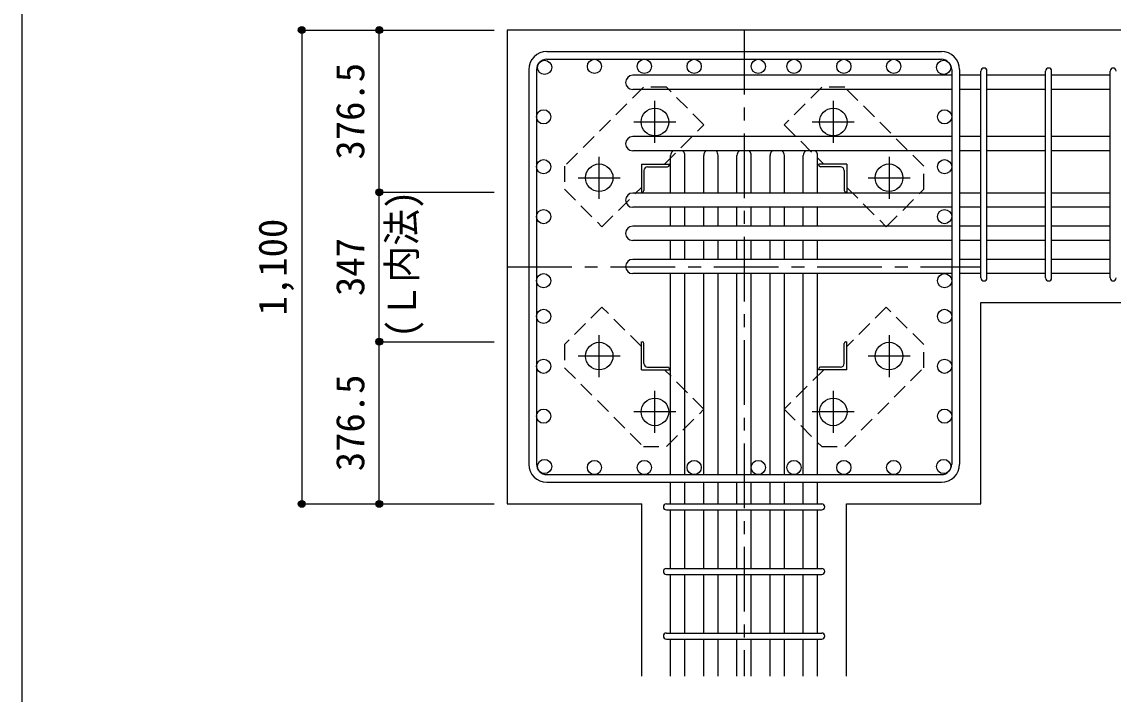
# Model space of a CAD drawing. Units: millimetres at full size, sheet at 1:30. Extents: x -5973 to 5980, y -4195 to 4201.
# Drawn here: x -5973 to -3439, y -2667 to -1106 of the extents above; entities that cross this region are included whole.
import ezdxf
from ezdxf.enums import TextEntityAlignment as Align

# ---------------------------------------------------------------- set-up
doc = ezdxf.new("R2010")
doc.units = ezdxf.units.MM
doc.header["$LTSCALE"] = 30
doc.header["$PDMODE"] = 32
doc.header["$PDSIZE"] = 15
doc.linetypes.add('CHAIN1', pattern=[8, 5, -1, 1, -1])
doc.linetypes.add('DASHED1', pattern=[1.8, 1.2, -0.6])
for name, color, linetype in [('0-1_躯体線', 2, 'Continuous'), ('0-2_アンカー、アングル', 4, 'Continuous'), ('0-3_立上り筋', 3, 'Continuous'), ('0-4_フープ筋', 7, 'Continuous'), ('0-5_基礎梁筋', 7, 'Continuous'), ('0-6_スタラップ筋', 7, 'Continuous'), ('0-7_文字', 4, 'Continuous'), ('0-9_プレート', 4, 'DASHED1'), ('0-D_寸法', 4, 'Continuous'), ('F-0_枠', 6, 'Continuous')]:
    doc.layers.add(name, color=color, linetype=linetype)
doc.styles.add('ＭＳ ゴシック', font='')
doc.styles.get('ＭＳ ゴシック').set_extended_font_data('MS Gothic')

msp = doc.modelspace()

# ---------------------------------------------------------------- linework, layer by layer
at = {"layer": '0-1_躯体線'}
for p, q in [((-3345.8, -1124.89), (-4845.8, -1124.89)), ((-4845.8, -1124.89), (-4845.8, -2224.89)), ((-3745.8, -1757.39), (-3345.8, -1757.39)), ((-3745.8, -2224.89), (-3745.8, -1757.39)), ((-4845.8, -2224.89), (-4533.3, -2224.89)), ((-4533.3, -2624.89), (-4533.3, -2224.89))]:
    msp.add_line(p, q, dxfattribs=at)
msp.add_lwpolyline([(-4058.3, -2624.89), (-4058.3, -2224.89), (-3745.8, -2224.89)], dxfattribs=at)
at = {"layer": '0-2_アンカー、アングル', "linetype": 'CHAIN1'}
for p, q in [((-4502.8, -1387.1), (-4502.8, -1289.59)), ((-4088.8, -1289.6), (-4088.8, -1387.1)), ((-4551.6, -1338.39), (-4454.1, -1338.39)), ((-4137.5, -1338.39), (-4040, -1338.39)), ((-4632.3, -1516.6), (-4632.3, -1419.09)), ((-3959.3, -1419.1), (-3959.3, -1516.6)), ((-4681.1, -1467.89), (-4583.6, -1467.89)), ((-4008, -1467.89), (-3910.5, -1467.89)), ((-4632.3, -1930.69), (-4632.3, -1833.19)), ((-3959.3, -1833.19), (-3959.3, -1930.7)), ((-4583.6, -1881.89), (-4681.1, -1881.89)), ((-3910.5, -1881.89), (-4008, -1881.89)), ((-4502.8, -2060.19), (-4502.8, -1962.69)), ((-4088.8, -1962.69), (-4088.8, -2060.2)), ((-4454.1, -2011.39), (-4551.6, -2011.39)), ((-4040, -2011.39), (-4137.5, -2011.39))]:
    msp.add_line(p, q, dxfattribs=at)
at = {"layer": '0-2_アンカー、アングル'}
for p, q in [((-4534.3, -1436.39), (-4469.3, -1436.39)), ((-4534.3, -1436.39), (-4534.3, -1501.39)), ((-4519.8, -1442.39), (-4473.3, -1442.39)), ((-4469.3, -1436.39), (-4469.3, -1438.39)), ((-4057.3, -1436.39), (-4122.3, -1436.39)), ((-4122.3, -1438.39), (-4122.3, -1436.39)), ((-4071.8, -1442.39), (-4118.3, -1442.39)), ((-4057.3, -1436.39), (-4057.3, -1501.39)), ((-4528.3, -1450.89), (-4528.3, -1497.39)), ((-4063.3, -1450.89), (-4063.3, -1497.39)), ((-4532.3, -1501.39), (-4534.3, -1501.39)), ((-4057.3, -1501.39), (-4059.3, -1501.39)), ((-4534.3, -1848.39), (-4532.3, -1848.39)), ((-4534.3, -1913.39), (-4534.3, -1848.39)), ((-4059.3, -1848.39), (-4057.3, -1848.39)), ((-4057.3, -1913.39), (-4057.3, -1848.39)), ((-4528.3, -1898.89), (-4528.3, -1852.39)), ((-4063.3, -1898.89), (-4063.3, -1852.39)), ((-4534.3, -1913.39), (-4469.3, -1913.39)), ((-4519.8, -1907.39), (-4473.3, -1907.39)), ((-4469.3, -1911.39), (-4469.3, -1913.39)), ((-4122.3, -1913.39), (-4122.3, -1911.39)), ((-4057.3, -1913.39), (-4122.3, -1913.39)), ((-4071.8, -1907.39), (-4118.3, -1907.39))]:
    msp.add_line(p, q, dxfattribs=at)
at = {"layer": '0-2_アンカー、アングル', "color": 3}
for centre in [(-4502.8, -1338.39), (-4088.8, -1338.39), (-4632.3, -1467.89), (-3959.3, -1467.89), (-4632.3, -1881.89), (-3959.3, -1881.89), (-4502.8, -2011.39), (-4088.8, -2011.39)]:
    msp.add_circle(centre, 32, dxfattribs=at)
at = {"layer": '0-2_アンカー、アングル'}
for centre, radius, start, end in [((-4519.8, -1450.89), 8.5, 90, 180), ((-4473.3, -1438.39), 4, 270, 0), ((-4118.3, -1438.39), 4, 180, 270), ((-4071.8, -1450.89), 8.5, 0, 90), ((-4532.3, -1497.39), 4, 270, 0), ((-4059.3, -1497.39), 4, 180, 270), ((-4532.3, -1852.39), 4, 0, 90), ((-4059.3, -1852.39), 4, 90, 180), ((-4519.8, -1898.89), 8.5, 180, 270), ((-4071.8, -1898.89), 8.5, 270, 0), ((-4473.3, -1911.39), 4, 0, 90), ((-4118.3, -1911.39), 4, 90, 180)]:
    msp.add_arc(centre, radius, start, end, dxfattribs=at)
at = {"layer": '0-3_立上り筋'}
for centre in [(-4759.1, -1211.59), (-4643.28, -1209.39), (-4527.45, -1209.39), (-4411.63, -1209.39), (-4262.8, -1209.39), (-4179.97, -1209.39), (-4064.15, -1209.39), (-3948.32, -1209.39), (-3832.5, -1211.59), (-4761.3, -1326.42), (-3830.3, -1326.42), (-4761.3, -1442.24), (-3830.3, -1442.24), (-4761.3, -1558.07), (-3830.3, -1558.07), (-4761.3, -1706.89), (-3830.3, -1706.89), (-4761.3, -1789.72), (-3830.3, -1789.72), (-4761.3, -1905.55), (-3830.3, -1905.55), (-4761.3, -2021.37), (-3830.3, -2021.37), (-4759.1, -2138.2), (-4643.28, -2140.39), (-4527.45, -2140.39), (-4411.63, -2140.39), (-4262.8, -2140.39), (-4179.97, -2140.39), (-4064.15, -2140.39), (-3948.32, -2140.39), (-3832.5, -2138.2)]:
    msp.add_circle(centre, 16.5, dxfattribs=at)
at = {"layer": '0-4_フープ筋'}
for p, q in [((-4753.8, -1174.89), (-3837.8, -1174.89)), ((-4753.8, -1192.89), (-3837.8, -1192.89)), ((-4795.8, -1216.89), (-4795.8, -2132.89)), ((-4777.8, -1216.89), (-4777.8, -2132.89)), ((-3813.8, -1216.89), (-3813.8, -2132.89)), ((-3795.8, -1216.89), (-3795.8, -2132.89)), ((-4753.8, -2156.89), (-3837.8, -2156.89)), ((-4753.8, -2174.89), (-3837.8, -2174.89))]:
    msp.add_line(p, q, dxfattribs=at)
for centre, radius, start, end in [((-4753.8, -1216.89), 42, 90, 180), ((-3837.8, -1216.89), 42, 0, 90), ((-4753.8, -1216.89), 24, 90, 180), ((-3837.8, -1216.89), 24, 0, 90), ((-4753.8, -2132.89), 42, 180, 270), ((-4753.8, -2132.89), 24, 180, 270), ((-3837.8, -2132.89), 42, 270, 0), ((-3837.8, -2132.89), 24, 270, 0)]:
    msp.add_arc(centre, radius, start, end, dxfattribs=at)
at = {"layer": '0-5_基礎梁筋'}
for p, q in [((-3813.8, -1230.09), (-4554.3, -1230.09)), ((-3745.8, -1230.09), (-3795.8, -1230.09)), ((-3595.8, -1230.09), (-3731.8, -1230.09)), ((-3445.8, -1230.09), (-3581.8, -1230.09)), ((-3813.8, -1263.09), (-4554.3, -1263.09)), ((-3745.8, -1263.09), (-3795.8, -1263.09)), ((-3595.8, -1263.09), (-3731.8, -1263.09)), ((-3445.8, -1263.09), (-3581.8, -1263.09)), ((-3813.8, -1372.39), (-4554.3, -1372.39)), ((-3745.8, -1372.39), (-3795.8, -1372.39)), ((-3595.8, -1372.39), (-3731.8, -1372.39)), ((-3445.8, -1372.39), (-3581.8, -1372.39)), ((-3813.8, -1405.39), (-4554.3, -1405.39)), ((-4466.3, -1503.39), (-4466.3, -1416.39)), ((-4433.3, -1503.39), (-4433.3, -1416.39)), ((-4389.3, -1503.39), (-4389.3, -1416.39)), ((-4356.3, -1503.39), (-4356.3, -1416.39)), ((-4312.3, -1503.39), (-4312.3, -1416.39)), ((-4279.3, -1503.39), (-4279.3, -1416.39)), ((-4235.3, -1503.39), (-4235.3, -1416.39)), ((-4202.3, -1503.39), (-4202.3, -1416.39)), ((-4158.3, -1503.39), (-4158.3, -1416.39)), ((-4125.3, -1503.39), (-4125.3, -1416.39)), ((-3745.8, -1405.39), (-3795.8, -1405.39)), ((-3595.8, -1405.39), (-3731.8, -1405.39)), ((-3445.8, -1405.39), (-3581.8, -1405.39)), ((-3813.8, -1503.39), (-4554.3, -1503.39)), ((-3745.8, -1503.39), (-3795.8, -1503.39)), ((-3595.8, -1503.39), (-3731.8, -1503.39)), ((-3445.8, -1503.39), (-3581.8, -1503.39)), ((-3813.8, -1536.39), (-4554.3, -1536.39)), ((-4466.3, -1580.39), (-4466.3, -1536.39)), ((-4433.3, -1580.39), (-4433.3, -1536.39)), ((-4389.3, -1580.39), (-4389.3, -1536.39)), ((-4356.3, -1580.39), (-4356.3, -1536.39)), ((-4312.3, -1580.39), (-4312.3, -1536.39)), ((-4279.3, -1580.39), (-4279.3, -1536.39)), ((-4235.3, -1580.39), (-4235.3, -1536.39)), ((-4202.3, -1580.39), (-4202.3, -1536.39)), ((-4158.3, -1580.39), (-4158.3, -1536.39)), ((-4125.3, -1580.39), (-4125.3, -1536.39)), ((-3745.8, -1536.39), (-3795.8, -1536.39)), ((-3595.8, -1536.39), (-3731.8, -1536.39)), ((-3445.8, -1536.39), (-3581.8, -1536.39)), ((-3813.8, -1580.39), (-4554.3, -1580.39)), ((-3745.8, -1580.39), (-3795.8, -1580.39)), ((-3595.8, -1580.39), (-3731.8, -1580.39)), ((-3445.8, -1580.39), (-3581.8, -1580.39)), ((-3813.8, -1613.39), (-4554.3, -1613.39)), ((-4466.3, -1657.39), (-4466.3, -1613.39)), ((-4433.3, -1657.39), (-4433.3, -1613.39)), ((-4389.3, -1657.39), (-4389.3, -1613.39)), ((-4356.3, -1657.39), (-4356.3, -1613.39)), ((-4312.3, -1657.39), (-4312.3, -1613.39)), ((-4279.3, -1657.39), (-4279.3, -1613.39)), ((-4235.3, -1657.39), (-4235.3, -1613.39)), ((-4202.3, -1657.39), (-4202.3, -1613.39)), ((-4158.3, -1657.39), (-4158.3, -1613.39)), ((-4125.3, -1657.39), (-4125.3, -1613.39)), ((-3745.8, -1613.39), (-3795.8, -1613.39)), ((-3595.8, -1613.39), (-3731.8, -1613.39)), ((-3445.8, -1613.39), (-3581.8, -1613.39)), ((-3813.8, -1657.39), (-4554.3, -1657.39)), ((-3745.8, -1657.39), (-3795.8, -1657.39)), ((-3595.8, -1657.39), (-3731.8, -1657.39)), ((-3445.8, -1657.39), (-3581.8, -1657.39)), ((-3813.8, -1690.39), (-4554.3, -1690.39)), ((-4466.3, -2156.89), (-4466.3, -1690.39)), ((-4433.3, -2156.89), (-4433.3, -1690.39)), ((-4389.3, -2156.89), (-4389.3, -1690.39)), ((-4356.3, -2156.89), (-4356.3, -1690.39)), ((-4312.3, -2156.89), (-4312.3, -1690.39)), ((-4279.3, -2156.89), (-4279.3, -1690.39)), ((-4235.3, -2156.89), (-4235.3, -1690.39)), ((-4202.3, -2156.89), (-4202.3, -1690.39)), ((-4158.3, -2156.89), (-4158.3, -1690.39)), ((-4125.3, -2156.89), (-4125.3, -1690.39)), ((-3745.8, -1690.39), (-3795.8, -1690.39)), ((-3595.8, -1690.39), (-3731.8, -1690.39)), ((-3445.8, -1690.39), (-3581.8, -1690.39)), ((-4466.3, -2224.89), (-4466.3, -2174.89)), ((-4433.3, -2224.89), (-4433.3, -2174.89)), ((-4389.3, -2224.89), (-4389.3, -2174.89)), ((-4356.3, -2224.89), (-4356.3, -2174.89)), ((-4312.3, -2224.89), (-4312.3, -2174.89)), ((-4279.3, -2224.89), (-4279.3, -2174.89)), ((-4235.3, -2224.89), (-4235.3, -2174.89)), ((-4202.3, -2224.89), (-4202.3, -2174.89)), ((-4158.3, -2224.89), (-4158.3, -2174.89)), ((-4125.3, -2224.89), (-4125.3, -2174.89)), ((-4466.3, -2374.89), (-4466.3, -2238.89)), ((-4433.3, -2374.89), (-4433.3, -2238.89)), ((-4389.3, -2374.89), (-4389.3, -2238.89)), ((-4356.3, -2374.89), (-4356.3, -2238.89)), ((-4312.3, -2374.89), (-4312.3, -2238.89)), ((-4279.3, -2374.89), (-4279.3, -2238.89)), ((-4235.3, -2374.89), (-4235.3, -2238.89)), ((-4202.3, -2374.89), (-4202.3, -2238.89)), ((-4158.3, -2374.89), (-4158.3, -2238.89)), ((-4125.3, -2374.89), (-4125.3, -2238.89)), ((-4466.3, -2524.89), (-4466.3, -2388.89)), ((-4433.3, -2524.89), (-4433.3, -2388.89)), ((-4389.3, -2524.89), (-4389.3, -2388.89)), ((-4356.3, -2524.89), (-4356.3, -2388.89)), ((-4312.3, -2524.89), (-4312.3, -2388.89)), ((-4279.3, -2524.89), (-4279.3, -2388.89)), ((-4235.3, -2524.89), (-4235.3, -2388.89)), ((-4202.3, -2524.89), (-4202.3, -2388.89)), ((-4158.3, -2524.89), (-4158.3, -2388.89)), ((-4125.3, -2524.89), (-4125.3, -2388.89)), ((-4466.3, -2624.89), (-4466.3, -2538.89)), ((-4433.3, -2624.89), (-4433.3, -2538.89)), ((-4389.3, -2624.89), (-4389.3, -2538.89)), ((-4356.3, -2624.89), (-4356.3, -2538.89)), ((-4312.3, -2624.89), (-4312.3, -2538.89)), ((-4279.3, -2624.89), (-4279.3, -2538.89)), ((-4235.3, -2624.89), (-4235.3, -2538.89)), ((-4202.3, -2624.89), (-4202.3, -2538.89)), ((-4158.3, -2624.89), (-4158.3, -2538.89)), ((-4125.3, -2624.89), (-4125.3, -2538.89))]:
    msp.add_line(p, q, dxfattribs=at)
for centre, start, end in [((-4554.3, -1246.59), 90, 270), ((-4554.3, -1388.89), 90, 270), ((-4449.8, -1416.39), 138.18969, 180), ((-4449.8, -1416.39), 0, 41.81031), ((-4372.8, -1416.39), 138.18969, 180), ((-4372.8, -1416.39), 0, 41.81031), ((-4295.8, -1416.39), 138.18969, 180), ((-4295.8, -1416.39), 0, 41.81031), ((-4218.8, -1416.39), 138.18969, 180), ((-4218.8, -1416.39), 0, 41.81031), ((-4141.8, -1416.39), 138.18969, 180), ((-4141.8, -1416.39), 0, 41.81031), ((-4554.3, -1519.89), 90, 270), ((-4554.3, -1596.89), 90, 270), ((-4554.3, -1673.89), 90, 270)]:
    msp.add_arc(centre, 16.5, start, end, dxfattribs=at)
at = {"layer": '0-6_スタラップ筋'}
for p, q in [((-3745.8, -1700.39), (-3745.8, -1220.09)), ((-3731.8, -1700.39), (-3731.8, -1220.09)), ((-3595.8, -1700.39), (-3595.8, -1220.09)), ((-3581.8, -1700.39), (-3581.8, -1220.09)), ((-3445.8, -1700.39), (-3445.8, -1220.09)), ((-4476.3, -2224.89), (-4115.3, -2224.89)), ((-4476.3, -2238.89), (-4115.3, -2238.89)), ((-4476.3, -2374.89), (-4115.3, -2374.89)), ((-4476.3, -2388.89), (-4115.3, -2388.89)), ((-4476.3, -2524.89), (-4115.3, -2524.89)), ((-4476.3, -2538.89), (-4115.3, -2538.89))]:
    msp.add_line(p, q, dxfattribs=at)
for centre, start, end in [((-3738.8, -1220.09), 0, 180), ((-3738.8, -1220.09), 0, 180), ((-3738.8, -1220.09), 0, 180), ((-3738.8, -1220.09), 0, 180), ((-3588.8, -1220.09), 0, 180), ((-3438.8, -1220.09), 0, 180), ((-3738.8, -1700.39), 180, 0), ((-3738.8, -1700.39), 180, 0), ((-3738.8, -1700.39), 180, 0), ((-3738.8, -1700.39), 180, 0), ((-3588.8, -1700.39), 180, 0), ((-3438.8, -1700.39), 180, 0), ((-4476.3, -2231.89), 90, 270), ((-4476.3, -2231.89), 90, 270), ((-4476.3, -2231.89), 90, 270), ((-4476.3, -2231.89), 90, 270), ((-4115.3, -2231.89), 270, 90), ((-4115.3, -2231.89), 270, 90), ((-4115.3, -2231.89), 270, 90), ((-4115.3, -2231.89), 270, 90), ((-4476.3, -2381.89), 90, 270), ((-4115.3, -2381.89), 270, 90), ((-4476.3, -2531.89), 90, 270), ((-4115.3, -2531.89), 270, 90)]:
    msp.add_arc(centre, 7, start, end, dxfattribs=at)
at = {"layer": '0-9_プレート'}
for p, q in [((-4061.9, -1257.8), (-4115.6, -1257.8)), ((-3878.8, -1441), (-4061.9, -1257.8))]:
    msp.add_line(p, q, dxfattribs=at)
for points in [[(-4529.7, -1257.89), (-4712.9, -1441), (-4712.9, -1494.69), (-4625.9, -1581.69), (-4534.3, -1490.1)], [(-4480.6, -1436.39), (-4389, -1344.79), (-4476, -1257.89), (-4529.7, -1257.89)], [(-4115.6, -1257.8), (-4202.6, -1344.8), (-4111, -1436.39)], [(-4057.3, -1490.1), (-3965.7, -1581.7), (-3878.8, -1494.7), (-3878.8, -1441)], [(-4534.3, -1859.69), (-4625.9, -1768.09), (-4712.8, -1855.09), (-4712.8, -1908.79)], [(-4061.9, -2091.9), (-3878.7, -1908.79), (-3878.7, -1855.1), (-3965.7, -1768.1), (-4057.3, -1859.69)], [(-4712.8, -1908.79), (-4529.7, -2091.99), (-4476, -2091.99), (-4389, -2004.99), (-4480.6, -1913.4)], [(-4111, -1913.4), (-4202.6, -2005), (-4115.6, -2091.9), (-4061.9, -2091.9)]]:
    msp.add_lwpolyline(points, dxfattribs=at)
at = {"layer": '0-D_寸法'}
for p, q in [((-5322.84, -1124.89), (-5322.84, -2224.89)), ((-5322.84, -1124.89), (-5142.84, -1124.89)), ((-5322.84, -1124.89), (-5142.84, -1124.89)), ((-5322.84, -1124.89), (-5322.84, -2224.89)), ((-5142.84, -1124.89), (-4875.8, -1124.89)), ((-5142.84, -1124.89), (-4875.8, -1124.89)), ((-5142.84, -1124.89), (-4875.8, -1124.89)), ((-5142.84, -1124.89), (-4875.8, -1124.89)), ((-5142.84, -1848.39), (-5142.84, -1501.39)), ((-5142.84, -1501.39), (-4875.8, -1501.39)), ((-5142.84, -2224.89), (-5142.84, -1848.39)), ((-5142.84, -1848.39), (-4875.8, -1848.39)), ((-5322.84, -2224.89), (-5142.84, -2224.89)), ((-5142.84, -2224.89), (-4875.8, -2224.89))]:
    msp.add_line(p, q, dxfattribs=at)
at = {"layer": '0-D_寸法', "linetype": 'CHAIN1'}
for p, q in [((-4295.8, -1124.89), (-4295.8, -2624.89)), ((-4845.8, -1674.89), (-3745.8, -1674.89))]:
    msp.add_line(p, q, dxfattribs=at)
at = {"layer": '0-D_寸法'}
msp.add_lwpolyline([(-5142.84, -1501.39), (-5142.84, -1124.89), (-4875.8, -1124.89)], dxfattribs=at)
for centre, radius in [((-5322.84, -1124.89), 8), ((-5322.84, -1124.89), 7.2), ((-5322.84, -1124.89), 6.4), ((-5322.84, -1124.89), 5.6), ((-5322.84, -1124.89), 4.8), ((-5322.84, -1124.89), 4), ((-5322.84, -1124.89), 3.2), ((-5322.84, -1124.89), 2.4), ((-5322.84, -1124.89), 1.6), ((-5322.84, -1124.89), 0.8), ((-5142.84, -1124.89), 8), ((-5142.84, -1124.89), 7.2), ((-5142.84, -1124.89), 6.4), ((-5142.84, -1124.89), 5.6), ((-5142.84, -1124.89), 4.8), ((-5142.84, -1124.89), 4), ((-5142.84, -1124.89), 3.2), ((-5142.84, -1124.89), 2.4), ((-5142.84, -1124.89), 1.6), ((-5142.84, -1124.89), 0.8), ((-5142.84, -1501.39), 8), ((-5142.84, -1501.39), 7.2), ((-5142.84, -1501.39), 6.4), ((-5142.84, -1501.39), 5.6), ((-5142.84, -1501.39), 4.8), ((-5142.84, -1501.39), 4), ((-5142.84, -1501.39), 3.2), ((-5142.84, -1501.39), 2.4), ((-5142.84, -1501.39), 1.6), ((-5142.84, -1501.39), 0.8), ((-5142.84, -1848.39), 8), ((-5142.84, -1848.39), 7.2), ((-5142.84, -1848.39), 6.4), ((-5142.84, -1848.39), 5.6), ((-5142.84, -1848.39), 4.8), ((-5142.84, -1848.39), 4), ((-5142.84, -1848.39), 3.2), ((-5142.84, -1848.39), 2.4), ((-5142.84, -1848.39), 1.6), ((-5142.84, -1848.39), 0.8), ((-5322.84, -2224.89), 8), ((-5322.84, -2224.89), 7.2), ((-5322.84, -2224.89), 6.4), ((-5322.84, -2224.89), 5.6), ((-5322.84, -2224.89), 4.8), ((-5322.84, -2224.89), 4), ((-5322.84, -2224.89), 3.2), ((-5322.84, -2224.89), 2.4), ((-5322.84, -2224.89), 1.6), ((-5322.84, -2224.89), 0.8), ((-5142.84, -2224.89), 8), ((-5142.84, -2224.89), 7.2), ((-5142.84, -2224.89), 6.4), ((-5142.84, -2224.89), 5.6), ((-5142.84, -2224.89), 4.8), ((-5142.84, -2224.89), 4), ((-5142.84, -2224.89), 3.2), ((-5142.84, -2224.89), 2.4), ((-5142.84, -2224.89), 1.6), ((-5142.84, -2224.89), 0.8)]:
    msp.add_circle(centre, radius, dxfattribs=at)
at = {"layer": '0-D_寸法', "color": 7}
for p in [(-5322.84, -1124.89), (-5142.84, -1124.89), (-5142.84, -1124.89), (-5142.84, -1501.39), (-5142.84, -1501.39), (-5142.84, -1848.39), (-5142.84, -1848.39), (-5322.84, -2224.89), (-5142.84, -2224.89), (-5142.84, -2224.89)]:
    msp.add_point(p, dxfattribs=at)
at = {"layer": 'F-0_枠'}
msp.add_line((-5972.88, 4201.15), (-5972.88, -4195.24), dxfattribs=at)

# ---------------------------------------------------------------- texts
at = {"layer": '0-7_文字', "style": 'ＭＳ ゴシック', "width": 0.95}
msp.add_text('(Ｌ内法)', height=65.98, rotation=90, dxfattribs=at).set_placement((-5037.78, -1839.49), align=Align.BOTTOM_LEFT)
at = {"layer": '0-D_寸法', "style": 'ＭＳ ゴシック'}
for s, p in [('376.5', (-5157.84, -1425.64)), ('1,100', (-5337.84, -1787.39)), ('347', (-5157.84, -1742.39)), ('376.5', (-5157.84, -2149.14))]:
    msp.add_text(s, height=65.98, rotation=90, dxfattribs=at).set_placement(p, align=Align.BOTTOM_LEFT)

doc.saveas('drawing.dxf')
